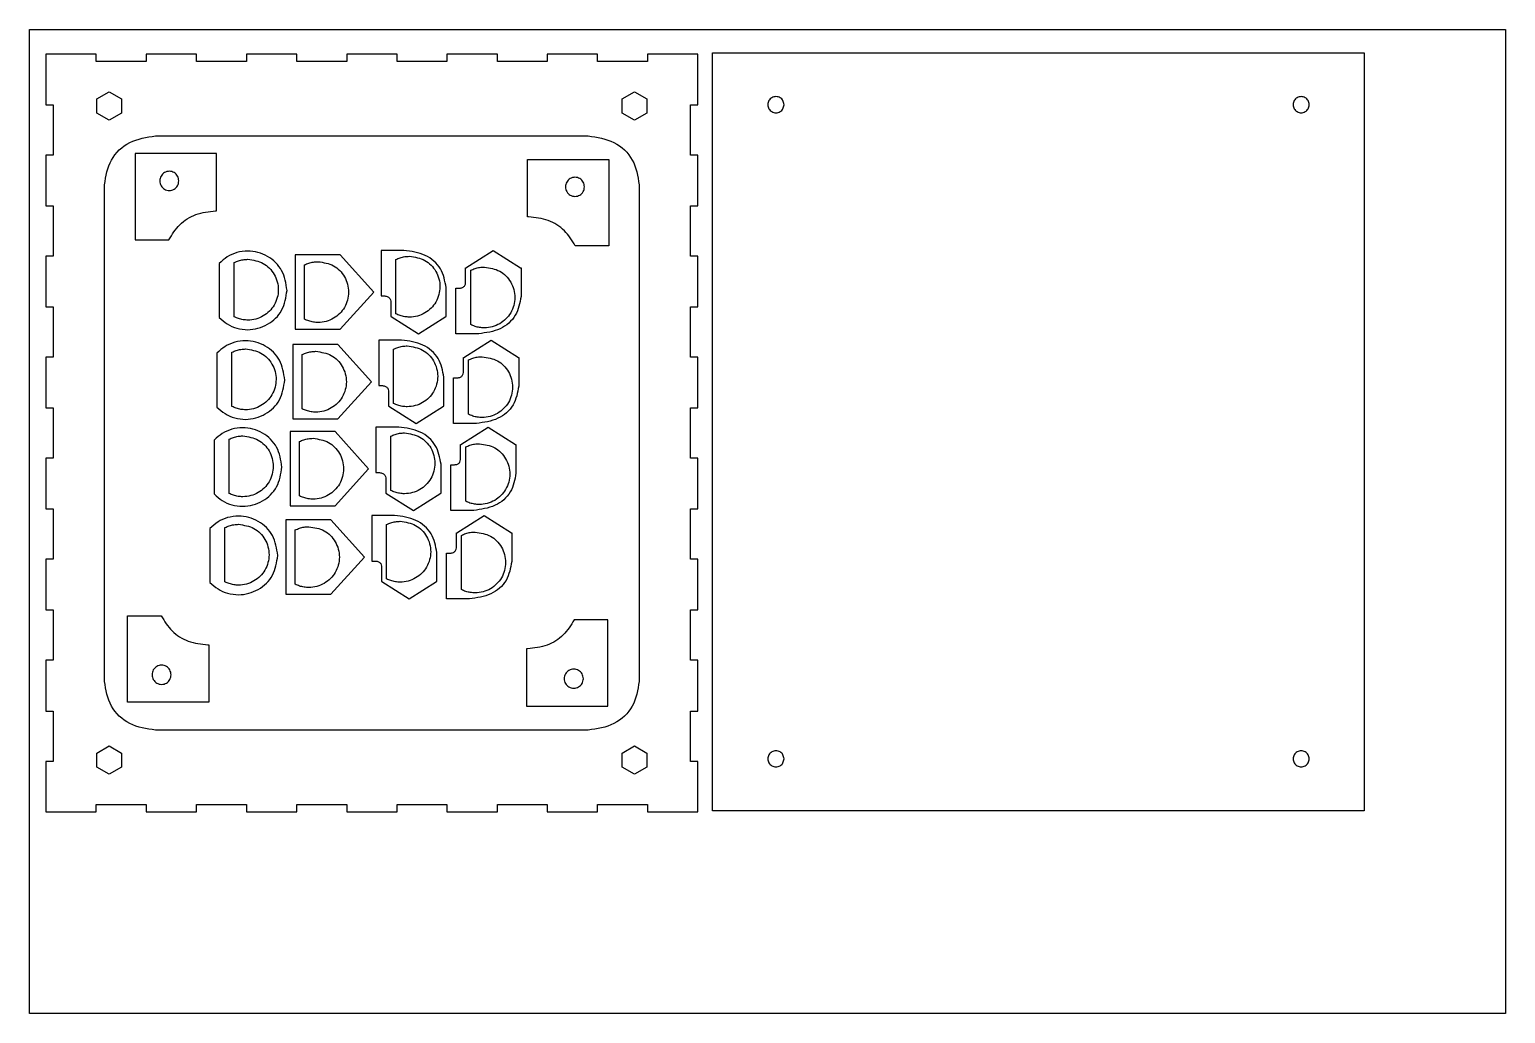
# Model space of a CAD drawing. Extents: x -632 to 590, y 202 to 978.
# Drawn here: x -10 to 590, y 578 to 978 of the extents above; entities that cross this region are included whole.
import ezdxf

# ---------------------------------------------------------------- set-up
doc = ezdxf.new("R2010")
doc.units = 0
doc.layers.get('0').update_dxf_attribs({"linetype": 'CONTINUOUS'})

msp = doc.modelspace()

# ---------------------------------------------------------------- linework, layer by layer
at = {"color": 3}
msp.add_lwpolyline([(-10.29697, 977.6646), (589.594755, 977.6646), (589.594755, 577.77287), (-10.29697, 577.77287), (-10.29697, 977.6646)], dxfattribs=at)
at = {"color": 7}
for points in [[(-3.657026, 967.670292), (-3.657026, 947.085681), (-0.658415, 947.085681), (-0.658415, 926.642237), (-3.657026, 926.642237), (-3.657026, 906.022348), (-0.658415, 906.022348), (-0.658415, 885.578904), (-3.657026, 885.578904), (-3.657026, 864.959014), (-0.658415, 864.959014), (-0.658415, 844.51557), (-3.657026, 844.51557), (-3.657026, 823.886876), (-0.658415, 823.886876), (-0.658415, 803.443375), (-3.657026, 803.443375), (-3.657026, 782.823514), (-0.658415, 782.823514), (-0.658415, 762.380042), (-3.657026, 762.380042), (-3.657026, 741.751375), (-0.658415, 741.751375), (-0.658415, 721.307875), (-3.657026, 721.307875), (-3.657026, 700.688042), (-0.658415, 700.688042), (-0.658415, 680.244542), (-3.657026, 680.244542), (-3.657026, 659.668792), (16.777613, 659.668792), (16.777613, 662.667403), (37.071167, 662.667403), (37.071167, 659.668792), (57.541112, 659.668792), (57.541112, 662.667403), (77.83464, 662.667403), (77.83464, 659.668792), (98.31339, 659.668792), (98.31339, 662.667403), (118.606945, 662.667403), (118.606945, 659.668792), (139.085667, 659.668792), (139.085667, 662.667403), (159.379223, 662.667403), (159.379223, 659.668792), (179.849168, 659.668792), (179.849168, 662.667403), (200.142695, 662.667403), (200.142695, 659.668792), (220.621445, 659.668792), (220.621445, 662.667403), (240.915001, 662.667403), (240.915001, 659.668792), (261.340834, 659.668792), (261.340834, 680.244542), (258.342223, 680.244542), (258.342223, 700.688042), (261.340834, 700.688042), (261.340834, 721.307875), (258.342223, 721.307875), (258.342223, 741.751375), (261.340834, 741.751375), (261.340834, 762.380042), (258.342223, 762.380042), (258.342223, 782.823514), (261.340834, 782.823514), (261.340834, 803.443375), (258.342223, 803.443375), (258.342223, 823.886876), (261.340834, 823.886876), (261.340834, 844.51557), (258.342223, 844.51557), (258.342223, 864.959014), (261.340834, 864.959014), (261.340834, 885.578904), (258.342223, 885.578904), (258.342223, 906.022348), (261.340834, 906.022348), (261.340834, 926.642237), (258.342223, 926.642237), (258.342223, 947.085681), (261.340834, 947.085681), (261.340834, 967.670292), (240.915001, 967.670292), (240.915001, 964.662848), (220.621445, 964.662848), (220.621445, 967.670292), (200.142695, 967.670292), (200.142695, 964.662848), (179.849168, 964.662848), (179.849168, 967.670292), (159.379223, 967.670292), (159.379223, 964.662848), (139.085667, 964.662848), (139.085667, 967.670292), (118.606945, 967.670292), (118.606945, 964.662848), (98.31339, 964.662848), (98.31339, 967.670292), (77.83464, 967.670292), (77.83464, 964.662848), (57.541112, 964.662848), (57.541112, 967.670292), (37.071167, 967.670292), (37.071167, 964.662848), (16.777613, 964.662848), (16.777613, 967.670292), (-3.657026, 967.670292), (-3.657026, 967.670292)], [(267.311547, 968.197879), (532.130113, 968.197879), (532.130113, 660.196434), (267.311547, 660.196434), (267.311547, 968.197879)], [(27.100995, 943.704884), (22.112044, 940.824524), (17.123075, 943.704884), (17.123075, 949.465661), (22.112044, 952.346021), (27.100995, 949.465661), (27.100995, 943.704884)], [(240.563753, 943.707029), (235.5748, 940.826641), (230.585831, 943.707029), (230.585831, 949.467778), (235.5748, 952.348138), (240.563753, 949.467778), (240.563753, 943.707029)], [(296.361268, 947.11289), (296.361268, 947.11289)], [(509.824033, 947.115013), (509.824033, 947.115013)], [(40.916445, 934.420959), (216.767334, 934.420959)], [(40.916445, 934.420959), (40.916445, 934.420959)], [(32.676572, 927.247011), (32.676572, 892.1809), (46.346711, 892.1809)], [(65.308517, 903.981288), (65.749489, 903.981288), (65.749489, 927.247011), (32.676572, 927.247011), (32.676572, 927.247011)], [(192.576854, 901.56222), (192.135881, 901.56222), (192.135881, 924.827943), (225.208798, 924.827943), (225.208798, 924.827943)], [(225.208798, 924.827943), (225.208798, 889.761832), (211.538659, 889.761832)], [(20.190752, 712.753042), (20.190752, 914.586042)], [(50.385359, 916.147719), (50.385359, 916.147719)], [(215.268612, 913.728651), (215.268612, 913.728651)], [(237.501862, 914.586042), (237.501862, 712.753042)], [(132.563794, 887.90199), (132.563794, 869.366371), (134.068038, 869.366371)], [(141.859714, 887.90199), (132.563794, 887.90199), (132.563794, 887.90199)], [(166.96132, 874.718123), (166.96132, 880.842611), (167.080305, 880.842611), (178.194329, 887.90199), (189.30824, 880.842611), (189.470603, 880.842611), (189.470603, 869.166019)], [(66.790155, 882.595138), (66.790155, 860.687638)], [(97.667129, 886.058681), (97.667129, 855.869844), (115.934498, 855.869844), (129.589313, 870.959457), (115.934498, 886.058681), (97.667129, 886.058681), (97.667129, 886.058681)], [(94.359738, 871.641388), (94.359738, 871.641388)], [(136.524613, 867.2104), (136.524613, 861.085912), (136.643598, 861.085912), (147.757622, 854.026532), (158.871533, 861.085912), (159.033896, 861.085912), (159.033896, 872.762504)], [(163.000501, 854.026532), (163.000501, 872.562151), (164.504745, 872.562151)], [(172.296421, 854.026532), (163.000501, 854.026532), (163.000501, 854.026532)], [(65.875755, 846.157314), (65.875755, 824.249814)], [(96.752729, 849.620857), (96.752729, 819.43202), (115.020098, 819.43202), (128.674913, 834.521633), (115.020098, 849.620857), (96.752729, 849.620857), (96.752729, 849.620857)], [(131.649394, 851.464166), (131.649394, 832.928547), (133.153638, 832.928547)], [(140.945314, 851.464166), (131.649394, 851.464166), (131.649394, 851.464166)], [(166.04692, 838.280299), (166.04692, 844.404787), (166.165905, 844.404787), (177.279929, 851.464166), (188.39384, 844.404787), (188.556203, 844.404787), (188.556203, 832.728195)], [(93.445338, 835.203564), (93.445338, 835.203564)], [(135.610213, 830.772576), (135.610213, 824.648088), (135.729198, 824.648088), (146.843222, 817.588708), (157.957133, 824.648088), (158.119496, 824.648088), (158.119496, 836.32468)], [(162.086101, 817.588708), (162.086101, 836.124327), (163.590345, 836.124327)], [(130.509018, 816.113293), (130.509018, 797.577674), (132.013263, 797.577674)], [(139.804939, 816.113293), (130.509018, 816.113293), (130.509018, 816.113293)], [(171.382021, 817.588708), (162.086101, 817.588708), (162.086101, 817.588708)], [(164.906545, 802.929426), (164.906545, 809.053913), (165.02553, 809.053913), (176.139554, 816.113293), (187.253465, 809.053913), (187.415828, 809.053913), (187.415828, 797.377322)], [(64.73538, 810.806441), (64.73538, 788.898941)], [(95.612354, 814.269984), (95.612354, 784.081147), (113.879723, 784.081147), (127.534537, 799.170759), (113.879723, 814.269984), (95.612354, 814.269984), (95.612354, 814.269984)], [(92.304963, 799.852691), (92.304963, 799.852691)], [(134.469838, 795.421702), (134.469838, 789.297215), (134.588823, 789.297215), (145.702847, 782.237835), (156.816758, 789.297215), (156.97912, 789.297215), (156.97912, 800.973806)], [(160.945726, 782.237835), (160.945726, 800.773454), (162.44997, 800.773454)], [(128.798498, 780.192274), (128.798498, 761.656655), (130.302742, 761.656655)], [(138.094418, 780.192274), (128.798498, 780.192274), (128.798498, 780.192274)], [(170.241646, 782.237835), (160.945726, 782.237835), (160.945726, 782.237835)], [(163.196024, 767.008407), (163.196024, 773.132895), (163.315009, 773.132895), (174.429033, 780.192274), (185.542944, 773.132895), (185.705307, 773.132895), (185.705307, 761.456303)], [(63.024859, 774.885422), (63.024859, 752.977922)], [(93.901833, 778.348965), (93.901833, 748.160128), (112.169202, 748.160128), (125.824017, 763.249741), (112.169202, 778.348965), (93.901833, 778.348965), (93.901833, 778.348965)], [(90.594442, 763.931672), (90.594442, 763.931672)], [(132.759317, 759.500684), (132.759317, 753.376196), (132.878302, 753.376196), (143.992326, 746.316816), (155.106237, 753.376196), (155.2686, 753.376196), (155.2686, 765.052788)], [(159.235205, 746.316816), (159.235205, 764.852435), (160.739449, 764.852435)], [(168.531125, 746.316816), (159.235205, 746.316816), (159.235205, 746.316816)], [(29.551949, 704.325378), (29.551949, 739.39149), (43.222088, 739.39149)], [(224.739208, 702.722526), (224.739208, 737.788637), (211.06907, 737.788637)], [(62.183893, 727.591101), (62.624866, 727.591101), (62.624866, 704.325378), (29.551949, 704.325378), (29.551949, 704.325378)], [(192.107264, 725.988248), (191.666292, 725.988248), (191.666292, 702.722526), (224.739208, 702.722526), (224.739208, 702.722526)], [(47.260736, 715.42467), (47.260736, 715.42467)], [(214.799023, 713.821818), (214.799023, 713.821818)], [(216.767334, 692.918097), (40.916445, 692.918097)], [(27.097947, 677.871307), (22.108996, 674.990918), (17.120027, 677.871307), (17.120027, 683.632083), (22.108996, 686.512443), (27.097947, 683.632083), (27.097947, 677.871307)], [(240.563753, 677.871307), (235.5748, 674.990918), (230.585831, 677.871307), (230.585831, 683.632083), (235.5748, 686.512443), (240.563753, 683.632083), (240.563753, 677.871307)], [(296.358228, 681.279307), (296.358228, 681.279307)], [(509.824033, 681.279307), (509.824033, 681.279307)]]:
    msp.add_lwpolyline(points, dxfattribs=at)
at = {"color": 1}
for points in [[(72.90529, 860.890395), (72.90529, 882.956447)], [(78.45821, 884.282412), (78.45821, 884.282412)], [(101.47061, 859.925722), (101.47061, 881.991746)], [(107.023529, 883.317711), (107.023529, 883.317711)], [(138.593472, 862.11571), (138.593472, 884.181743)], [(144.146391, 885.507707), (144.146391, 885.507707)], [(169.030179, 857.73572), (169.030179, 879.801753)], [(174.583098, 881.127717), (174.583098, 881.127717)], [(71.99089, 824.452571), (71.99089, 846.518623)], [(77.54381, 847.844588), (77.54381, 847.844588)], [(106.109129, 846.879887), (106.109129, 846.879887)], [(137.679072, 825.677886), (137.679072, 847.743919)], [(143.231991, 849.069883), (143.231991, 849.069883)], [(100.55621, 823.487898), (100.55621, 845.553922)], [(168.115779, 821.297896), (168.115779, 843.363929)], [(173.668698, 844.689893), (173.668698, 844.689893)], [(70.850514, 789.101697), (70.850514, 811.16775)], [(76.403434, 812.493715), (76.403434, 812.493715)], [(99.415834, 788.137025), (99.415834, 810.203049)], [(104.968754, 811.529014), (104.968754, 811.529014)], [(136.538696, 790.327013), (136.538696, 812.393045)], [(142.091616, 813.71901), (142.091616, 813.71901)], [(166.975403, 785.947023), (166.975403, 808.013055)], [(172.528323, 809.33902), (172.528323, 809.33902)], [(69.139994, 753.180679), (69.139994, 775.246731)], [(74.692914, 776.572696), (74.692914, 776.572696)], [(97.705314, 752.216006), (97.705314, 774.28203)], [(103.258233, 775.607995), (103.258233, 775.607995)], [(134.828176, 754.405994), (134.828176, 776.472027)], [(140.381095, 777.797991), (140.381095, 777.797991)], [(165.264883, 750.026004), (165.264883, 772.092037)], [(170.817802, 773.418001), (170.817802, 773.418001)]]:
    msp.add_lwpolyline(points, dxfattribs=at)
at = {"color": 7}
for points, knots in [([(296.361268, 947.11289), (296.271099, 946.534564), (296.093436, 945.395064), (294.787349, 944.140567), (293.083616, 943.675737), (291.361995, 944.140567), (290.10851, 945.395064), (289.643336, 947.112892), (290.108508, 948.830721), (291.361996, 950.085217), (293.083616, 950.550042), (294.787349, 950.085217), (296.093438, 948.830721), (296.2711, 947.691219), (296.361268, 947.11289)], [0, 0, 0, 0, 1.715324, 3.379773, 5.095096, 6.81042, 8.474869, 10.190193, 11.905522, 13.569969, 15.285292, 17.000615, 18.665062, 20.380391, 20.380391, 20.380391, 20.380391]), ([(509.824033, 947.115013), (509.733865, 946.536686), (509.556202, 945.397186), (508.250115, 944.14269), (506.546382, 943.677859), (504.824761, 944.14269), (503.571276, 945.397186), (503.106102, 947.115014), (503.571274, 948.832843), (504.824762, 950.087339), (506.546382, 950.552164), (508.250114, 950.087339), (509.556204, 948.832843), (509.733865, 947.693341), (509.824033, 947.115013)], [0, 0, 0, 0, 1.715324, 3.379773, 5.095096, 6.81042, 8.474869, 10.190193, 11.905522, 13.569969, 15.285292, 17.000615, 18.665062, 20.380391, 20.380391, 20.380391, 20.380391]), ([(20.190752, 914.586042), (20.766942, 918.080134), (21.911851, 925.023016), (30.224554, 932.852802), (37.292222, 933.889401), (40.916445, 934.420959)], [0, 0, 0, 0, 10.415423, 20.695806, 31.515907, 31.515907, 31.515907, 31.515907]), ([(216.767334, 934.420959), (220.392155, 933.889268), (227.461304, 932.852361), (235.7784, 925.024323), (236.924927, 918.080296), (237.501862, 914.586042)], [0, 0, 0, 0, 10.822331, 21.105783, 31.521825, 31.521825, 31.521825, 31.521825]), ([(50.385359, 916.147719), (50.2786, 915.462984), (50.068247, 914.113823), (48.521842, 912.628508), (46.504626, 912.078155), (44.466232, 912.628508), (42.982106, 914.113823), (42.431343, 916.147725), (42.982104, 918.181631), (44.466229, 919.666957), (46.504626, 920.217311), (48.521844, 919.666957), (50.06825, 918.181631), (50.278601, 916.83246), (50.385359, 916.147719)], [0, 0, 0, 0, 2.030932, 4.001631, 6.032571, 8.063512, 10.034211, 12.065143, 14.096093, 16.066798, 18.097738, 20.128679, 22.099384, 24.130334, 24.130334, 24.130334, 24.130334]), ([(215.268612, 913.728651), (215.161853, 913.043917), (214.9515, 911.694755), (213.405095, 910.20944), (211.38788, 909.659087), (209.349485, 910.20944), (207.86536, 911.694755), (207.314596, 913.728657), (207.865357, 915.762563), (209.349483, 917.247889), (211.38788, 917.798243), (213.405098, 917.247889), (214.951504, 915.762563), (215.161854, 914.413392), (215.268612, 913.728651)], [0, 0, 0, 0, 2.030932, 4.001631, 6.032571, 8.063512, 10.034211, 12.065143, 14.096093, 16.066798, 18.097738, 20.128679, 22.099384, 24.130334, 24.130334, 24.130334, 24.130334]), ([(46.346711, 892.1809), (47.681571, 894.359186), (50.374286, 898.753282), (57.301641, 903.102518), (62.596078, 903.683593), (65.308517, 903.981288)], [0, 0, 0, 0, 7.597462, 15.3258, 23.444564, 23.444564, 23.444564, 23.444564]), ([(211.538659, 889.761832), (210.203799, 891.940118), (207.511084, 896.334215), (200.583729, 900.68345), (195.289292, 901.264525), (192.576854, 901.56222)], [0, 0, 0, 0, 7.597462, 15.3258, 23.444564, 23.444564, 23.444564, 23.444564]), ([(159.033896, 872.762504), (158.538378, 875.448376), (157.534879, 880.887667), (150.566056, 886.753059), (144.841982, 887.508436), (141.859714, 887.90199)], [0, 0, 0, 0, 8.002728, 16.206717, 25.130211, 25.130211, 25.130211, 25.130211]), ([(94.359738, 871.641388), (93.920503, 874.455477), (93.055095, 879.999965), (86.708697, 886.106048), (79.695901, 888.005281), (74.003522, 887.188834), (69.954137, 885.471308), (67.840147, 883.549617), (66.790155, 882.595138)], [0, 0, 0, 0, 8.346868, 16.445504, 24.792376, 29.230811, 33.519421, 37.751572, 37.751572, 37.751572, 37.751572]), ([(66.790155, 860.687638), (67.840071, 859.732708), (69.953695, 857.810305), (74.003648, 856.093453), (79.69592, 855.277757), (86.708701, 857.176653), (93.05509, 863.28284), (93.920502, 868.827311), (94.359738, 871.641388)], [0, 0, 0, 0, 4.232803, 8.521205, 12.959568, 21.306442, 29.405082, 37.751938, 37.751938, 37.751938, 37.751938]), ([(164.504745, 872.562151), (164.930846, 872.617897), (165.748227, 872.724834), (166.746536, 873.558456), (166.89033, 874.334831), (166.96132, 874.718123)], [0, 0, 0, 0, 1.275164, 2.446126, 3.587922, 3.587922, 3.587922, 3.587922]), ([(134.068038, 869.366371), (134.494138, 869.310625), (135.31152, 869.203689), (136.309829, 868.370067), (136.453623, 867.593692), (136.524613, 867.2104)], [0, 0, 0, 0, 1.275164, 2.446126, 3.587922, 3.587922, 3.587922, 3.587922]), ([(189.470603, 869.166019), (188.975085, 866.480147), (187.971587, 861.040855), (181.002763, 855.175464), (175.278689, 854.420087), (172.296421, 854.026532)], [0, 0, 0, 0, 8.002728, 16.206717, 25.130211, 25.130211, 25.130211, 25.130211]), ([(93.445338, 835.203564), (93.006103, 838.017653), (92.140695, 843.562141), (85.794297, 849.668224), (78.781501, 851.567457), (73.089122, 850.75101), (69.039737, 849.033484), (66.925747, 847.111793), (65.875755, 846.157314)], [0, 0, 0, 0, 8.346868, 16.445504, 24.792376, 29.230811, 33.519421, 37.751572, 37.751572, 37.751572, 37.751572]), ([(158.119496, 836.32468), (157.623978, 839.010552), (156.620479, 844.449843), (149.651656, 850.315235), (143.927582, 851.070612), (140.945314, 851.464166)], [0, 0, 0, 0, 8.002728, 16.206717, 25.130211, 25.130211, 25.130211, 25.130211]), ([(65.875755, 824.249814), (66.925671, 823.294884), (69.039295, 821.372481), (73.089248, 819.655629), (78.78152, 818.839933), (85.794301, 820.738829), (92.14069, 826.845016), (93.006102, 832.389487), (93.445338, 835.203564)], [0, 0, 0, 0, 4.232803, 8.521205, 12.959568, 21.306442, 29.405082, 37.751938, 37.751938, 37.751938, 37.751938]), ([(163.590345, 836.124327), (164.016446, 836.180073), (164.833827, 836.28701), (165.832136, 837.120632), (165.97593, 837.897007), (166.04692, 838.280299)], [0, 0, 0, 0, 1.275164, 2.446126, 3.587922, 3.587922, 3.587922, 3.587922]), ([(133.153638, 832.928547), (133.579738, 832.872801), (134.39712, 832.765865), (135.395429, 831.932243), (135.539223, 831.155868), (135.610213, 830.772576)], [0, 0, 0, 0, 1.275164, 2.446126, 3.587922, 3.587922, 3.587922, 3.587922]), ([(188.556203, 832.728195), (188.060685, 830.042323), (187.057187, 824.603031), (180.088363, 818.73764), (174.364289, 817.982263), (171.382021, 817.588708)], [0, 0, 0, 0, 8.002728, 16.206717, 25.130211, 25.130211, 25.130211, 25.130211]), ([(156.97912, 800.973806), (156.483602, 803.659679), (155.480104, 809.09897), (148.511281, 814.964361), (142.787207, 815.719738), (139.804939, 816.113293)], [0, 0, 0, 0, 8.002728, 16.206717, 25.130211, 25.130211, 25.130211, 25.130211]), ([(92.304963, 799.852691), (91.865728, 802.66678), (91.00032, 808.211268), (84.653922, 814.317351), (77.641125, 816.216584), (71.948746, 815.400137), (67.899362, 813.68261), (65.785371, 811.760919), (64.73538, 810.806441)], [0, 0, 0, 0, 8.346868, 16.445504, 24.792376, 29.230811, 33.519421, 37.751572, 37.751572, 37.751572, 37.751572]), ([(64.73538, 788.898941), (65.785296, 787.944011), (67.89892, 786.021608), (71.948872, 784.304756), (77.641145, 783.48906), (84.653925, 785.387955), (91.000315, 791.494143), (91.865726, 797.038613), (92.304963, 799.852691)], [0, 0, 0, 0, 4.232803, 8.521205, 12.959568, 21.306442, 29.405082, 37.751938, 37.751938, 37.751938, 37.751938]), ([(162.44997, 800.773454), (162.87607, 800.8292), (163.693451, 800.936137), (164.691761, 801.769758), (164.835555, 802.546133), (164.906545, 802.929426)], [0, 0, 0, 0, 1.275164, 2.446126, 3.587922, 3.587922, 3.587922, 3.587922]), ([(132.013263, 797.577674), (132.439363, 797.521928), (133.256744, 797.414992), (134.255054, 796.58137), (134.398848, 795.804995), (134.469838, 795.421702)], [0, 0, 0, 0, 1.275164, 2.446126, 3.587922, 3.587922, 3.587922, 3.587922]), ([(187.415828, 797.377322), (186.920309, 794.69145), (185.916811, 789.252158), (178.947988, 783.386767), (173.223914, 782.63139), (170.241646, 782.237835)], [0, 0, 0, 0, 8.002728, 16.206717, 25.130211, 25.130211, 25.130211, 25.130211]), ([(90.594442, 763.931672), (90.155207, 766.745761), (89.289799, 772.290249), (82.943401, 778.396332), (75.930605, 780.295565), (70.238226, 779.479118), (66.188841, 777.761592), (64.074851, 775.839901), (63.024859, 774.885422)], [0, 0, 0, 0, 8.346868, 16.445504, 24.792376, 29.230811, 33.519421, 37.751572, 37.751572, 37.751572, 37.751572]), ([(155.2686, 765.052788), (154.773082, 767.73866), (153.769583, 773.177951), (146.80076, 779.043343), (141.076686, 779.79872), (138.094418, 780.192274)], [0, 0, 0, 0, 8.002728, 16.206717, 25.130211, 25.130211, 25.130211, 25.130211]), ([(63.024859, 752.977922), (64.074775, 752.022992), (66.188399, 750.100589), (70.238352, 748.383737), (75.930624, 747.568041), (82.943405, 749.466937), (89.289794, 755.573124), (90.155206, 761.117595), (90.594442, 763.931672)], [0, 0, 0, 0, 4.232803, 8.521205, 12.959568, 21.306442, 29.405082, 37.751938, 37.751938, 37.751938, 37.751938]), ([(160.739449, 764.852435), (161.16555, 764.908181), (161.982931, 765.015118), (162.98124, 765.84874), (163.125034, 766.625115), (163.196024, 767.008407)], [0, 0, 0, 0, 1.275164, 2.446126, 3.587922, 3.587922, 3.587922, 3.587922]), ([(130.302742, 761.656655), (130.728842, 761.600909), (131.546224, 761.493973), (132.544533, 760.660351), (132.688327, 759.883976), (132.759317, 759.500684)], [0, 0, 0, 0, 1.275164, 2.446126, 3.587922, 3.587922, 3.587922, 3.587922]), ([(185.705307, 761.456303), (185.209789, 758.770431), (184.206291, 753.331139), (177.237467, 747.465748), (171.513393, 746.710371), (168.531125, 746.316816)], [0, 0, 0, 0, 8.002728, 16.206717, 25.130211, 25.130211, 25.130211, 25.130211]), ([(43.222088, 739.39149), (44.556948, 737.213203), (47.249663, 732.819107), (54.177018, 728.469871), (59.471455, 727.888796), (62.183893, 727.591101)], [0, 0, 0, 0, 7.597462, 15.3258, 23.444564, 23.444564, 23.444564, 23.444564]), ([(211.06907, 737.788637), (209.734209, 735.61035), (207.041495, 731.216254), (200.11414, 726.867018), (194.819702, 726.285944), (192.107264, 725.988248)], [0, 0, 0, 0, 7.597462, 15.3258, 23.444564, 23.444564, 23.444564, 23.444564]), ([(47.260736, 715.42467), (47.153976, 714.739934), (46.943622, 713.390767), (45.397223, 711.90544), (43.380003, 711.355074), (41.341604, 711.90544), (39.857485, 713.390767), (39.306718, 715.424668), (39.857484, 717.458567), (41.341609, 718.943881), (43.380003, 719.494234), (45.397219, 718.943881), (46.943624, 717.458567), (47.153976, 716.109405), (47.260736, 715.42467)], [0, 0, 0, 0, 2.030939, 4.001648, 6.03259, 8.063532, 10.034241, 12.06518, 14.096111, 16.066811, 18.097751, 20.128691, 22.099391, 24.130322, 24.130322, 24.130322, 24.130322]), ([(214.799023, 713.821818), (214.692263, 713.137081), (214.481909, 711.787914), (212.93551, 710.302587), (210.91829, 709.752221), (208.879891, 710.302587), (207.395773, 711.787915), (206.845006, 713.821815), (207.395771, 715.855714), (208.879896, 717.341028), (210.91829, 717.891381), (212.935506, 717.341028), (214.481911, 715.855714), (214.692263, 714.506552), (214.799023, 713.821818)], [0, 0, 0, 0, 2.030939, 4.001648, 6.03259, 8.063532, 10.034241, 12.06518, 14.096111, 16.066811, 18.097751, 20.128691, 22.099391, 24.130322, 24.130322, 24.130322, 24.130322]), ([(40.916445, 692.918097), (37.292221, 693.449657), (30.22455, 694.486262), (21.911852, 702.316062), (20.766942, 709.258948), (20.190752, 712.753042)], [0, 0, 0, 0, 10.820103, 21.100495, 31.515925, 31.515925, 31.515925, 31.515925]), ([(237.501862, 712.753042), (236.924926, 709.258787), (235.778399, 702.314755), (227.461308, 694.486702), (220.392155, 693.44979), (216.767334, 692.918097)], [0, 0, 0, 0, 10.416049, 20.69951, 31.521843, 31.521843, 31.521843, 31.521843]), ([(296.358228, 681.279307), (296.26806, 680.700981), (296.090396, 679.56148), (294.78431, 678.306984), (293.080577, 677.842154), (291.358956, 678.306984), (290.105471, 679.56148), (289.640297, 681.279309), (290.105469, 682.997137), (291.358957, 684.251633), (293.080577, 684.716458), (294.784309, 684.251633), (296.090399, 682.997137), (296.26806, 681.857635), (296.358228, 681.279307)], [0, 0, 0, 0, 1.715324, 3.379773, 5.095096, 6.81042, 8.474869, 10.190193, 11.905522, 13.569969, 15.285292, 17.000615, 18.665062, 20.380391, 20.380391, 20.380391, 20.380391]), ([(509.824033, 681.279307), (509.733865, 680.700981), (509.556202, 679.56148), (508.250115, 678.306984), (506.546382, 677.842154), (504.824761, 678.306984), (503.571276, 679.56148), (503.106102, 681.279309), (503.571274, 682.997137), (504.824762, 684.251633), (506.546382, 684.716458), (508.250114, 684.251633), (509.556204, 682.997137), (509.733865, 681.857635), (509.824033, 681.279307)], [0, 0, 0, 0, 1.715324, 3.379773, 5.095096, 6.81042, 8.474869, 10.190193, 11.905522, 13.569969, 15.285292, 17.000615, 18.665062, 20.380391, 20.380391, 20.380391, 20.380391])]:
    msp.add_open_spline(points, degree=3, knots=knots, dxfattribs=at)
at = {"color": 1}
for points, knots in [([(78.45821, 884.282412), (80.637978, 883.942921), (84.932074, 883.274132), (89.661388, 878.357142), (91.415978, 871.9402), (89.659289, 865.456428), (84.94029, 860.736099), (79.953742, 859.399174), (76.512869, 859.68007), (74.632226, 860.113963), (73.477719, 860.63303), (72.90529, 860.890395)], [0, 0, 0, 0, 6.465307, 12.736513, 19.195788, 25.655063, 31.926268, 38.391575, 40.35432, 42.265291, 44.14459, 44.14459, 44.14459, 44.14459]), ([(72.90529, 882.956447), (73.477823, 883.213476), (74.632466, 883.731832), (76.511442, 884.189876), (77.803599, 884.251296), (78.45821, 884.282412)], [0, 0, 0, 0, 1.88052, 3.792491, 5.755635, 5.755635, 5.755635, 5.755635]), ([(107.023529, 883.317711), (109.203295, 882.97822), (113.497387, 882.30943), (118.226697, 877.392439), (119.981284, 870.975503), (118.224607, 864.491737), (113.505608, 859.771414), (108.519062, 858.434502), (105.078189, 858.715397), (103.197546, 859.149291), (102.043039, 859.668357), (101.47061, 859.925722)], [0, 0, 0, 0, 6.465299, 12.736503, 19.195778, 25.655044, 31.926234, 38.391543, 40.354287, 42.265259, 44.144558, 44.144558, 44.144558, 44.144558]), ([(101.47061, 881.991746), (102.043143, 882.248775), (103.197785, 882.767131), (105.076762, 883.225175), (106.368919, 883.286595), (107.023529, 883.317711)], [0, 0, 0, 0, 1.88052, 3.792491, 5.755635, 5.755635, 5.755635, 5.755635]), ([(144.146391, 885.507707), (146.326157, 885.168216), (150.620249, 884.499426), (155.349559, 879.582436), (157.104146, 873.165497), (155.34747, 866.681728), (150.628471, 861.961401), (145.641924, 860.624487), (142.201051, 860.905382), (140.320408, 861.339276), (139.165901, 861.858345), (138.593472, 862.11571)], [0, 0, 0, 0, 6.465299, 12.736503, 19.195778, 25.655051, 31.926242, 38.391552, 40.354297, 42.265268, 44.144568, 44.144568, 44.144568, 44.144568]), ([(138.593472, 884.181743), (139.166005, 884.438771), (140.320647, 884.957128), (142.199624, 885.415171), (143.491781, 885.476592), (144.146391, 885.507707)], [0, 0, 0, 0, 1.88052, 3.792491, 5.755635, 5.755635, 5.755635, 5.755635]), ([(174.583098, 881.127717), (176.762864, 880.788226), (181.056956, 880.119436), (185.786267, 875.202446), (187.540853, 868.785507), (185.784177, 862.301738), (181.065178, 857.58141), (176.078631, 856.244497), (172.637758, 856.525392), (170.757115, 856.959286), (169.602608, 857.478354), (169.030179, 857.73572)], [0, 0, 0, 0, 6.465299, 12.736503, 19.195778, 25.655051, 31.926242, 38.391552, 40.354297, 42.265268, 44.144568, 44.144568, 44.144568, 44.144568]), ([(169.030179, 879.801753), (169.602712, 880.058781), (170.757354, 880.577138), (172.636331, 881.035181), (173.928488, 881.096602), (174.583098, 881.127717)], [0, 0, 0, 0, 1.88052, 3.792491, 5.755635, 5.755635, 5.755635, 5.755635]), ([(77.54381, 847.844588), (79.723578, 847.505097), (84.017674, 846.836308), (88.746988, 841.919318), (90.501578, 835.502376), (88.744889, 829.018604), (84.02589, 824.298275), (79.039342, 822.96135), (75.598469, 823.242246), (73.717826, 823.676139), (72.563319, 824.195206), (71.99089, 824.452571)], [0, 0, 0, 0, 6.465307, 12.736513, 19.195788, 25.655063, 31.926268, 38.391575, 40.35432, 42.265291, 44.14459, 44.14459, 44.14459, 44.14459]), ([(71.99089, 846.518623), (72.563423, 846.775652), (73.718066, 847.294008), (75.597042, 847.752052), (76.889199, 847.813472), (77.54381, 847.844588)], [0, 0, 0, 0, 1.88052, 3.792491, 5.755635, 5.755635, 5.755635, 5.755635]), ([(106.109129, 846.879887), (108.288895, 846.540396), (112.582987, 845.871606), (117.312297, 840.954615), (119.066884, 834.537679), (117.310207, 828.053913), (112.591208, 823.33359), (107.604662, 821.996678), (104.163789, 822.277573), (102.283146, 822.711467), (101.128639, 823.230533), (100.55621, 823.487898)], [0, 0, 0, 0, 6.465299, 12.736503, 19.195778, 25.655044, 31.926234, 38.391543, 40.354287, 42.265259, 44.144558, 44.144558, 44.144558, 44.144558]), ([(100.55621, 845.553922), (101.128743, 845.810951), (102.283385, 846.329307), (104.162362, 846.787351), (105.454519, 846.848771), (106.109129, 846.879887)], [0, 0, 0, 0, 1.88052, 3.792491, 5.755635, 5.755635, 5.755635, 5.755635]), ([(143.231991, 849.069883), (145.411757, 848.730392), (149.705849, 848.061602), (154.435159, 843.144612), (156.189746, 836.727673), (154.43307, 830.243904), (149.714071, 825.523577), (144.727524, 824.186663), (141.286651, 824.467558), (139.406008, 824.901452), (138.251501, 825.420521), (137.679072, 825.677886)], [0, 0, 0, 0, 6.465299, 12.736503, 19.195778, 25.655051, 31.926242, 38.391552, 40.354297, 42.265268, 44.144568, 44.144568, 44.144568, 44.144568]), ([(137.679072, 847.743919), (138.251605, 848.000947), (139.406247, 848.519304), (141.285224, 848.977347), (142.577381, 849.038768), (143.231991, 849.069883)], [0, 0, 0, 0, 1.88052, 3.792491, 5.755635, 5.755635, 5.755635, 5.755635]), ([(173.668698, 844.689893), (175.848464, 844.350402), (180.142556, 843.681612), (184.871867, 838.764622), (186.626453, 832.347683), (184.869777, 825.863914), (180.150778, 821.143586), (175.164231, 819.806673), (171.723358, 820.087568), (169.842715, 820.521462), (168.688208, 821.04053), (168.115779, 821.297896)], [0, 0, 0, 0, 6.465299, 12.736503, 19.195778, 25.655051, 31.926242, 38.391552, 40.354297, 42.265268, 44.144568, 44.144568, 44.144568, 44.144568]), ([(168.115779, 843.363929), (168.688312, 843.620957), (169.842954, 844.139314), (171.721931, 844.597357), (173.014088, 844.658778), (173.668698, 844.689893)], [0, 0, 0, 0, 1.88052, 3.792491, 5.755635, 5.755635, 5.755635, 5.755635]), ([(76.403434, 812.493715), (78.583203, 812.154224), (82.877298, 811.485435), (87.606613, 806.568444), (89.361202, 800.151503), (87.604514, 793.667731), (82.885514, 788.947402), (77.898966, 787.610476), (74.458094, 787.891373), (72.577451, 788.325266), (71.422944, 788.844333), (70.850514, 789.101697)], [0, 0, 0, 0, 6.465307, 12.736513, 19.195788, 25.655063, 31.926268, 38.391575, 40.35432, 42.265291, 44.14459, 44.14459, 44.14459, 44.14459]), ([(70.850514, 811.16775), (71.423048, 811.424779), (72.57769, 811.943135), (74.456667, 812.401179), (75.748824, 812.462599), (76.403434, 812.493715)], [0, 0, 0, 0, 1.88052, 3.792491, 5.755635, 5.755635, 5.755635, 5.755635]), ([(104.968754, 811.529014), (107.14852, 811.189523), (111.442612, 810.520732), (116.171922, 805.603742), (117.926509, 799.186805), (116.169832, 792.703039), (111.450832, 787.982717), (106.464287, 786.645804), (103.023413, 786.9267), (101.14277, 787.360593), (99.988264, 787.87966), (99.415834, 788.137025)], [0, 0, 0, 0, 6.465299, 12.736503, 19.195778, 25.655044, 31.926234, 38.391543, 40.354287, 42.265259, 44.144558, 44.144558, 44.144558, 44.144558]), ([(99.415834, 810.203049), (99.988368, 810.460078), (101.14301, 810.978434), (103.021987, 811.436478), (104.314144, 811.497898), (104.968754, 811.529014)], [0, 0, 0, 0, 1.88052, 3.792491, 5.755635, 5.755635, 5.755635, 5.755635]), ([(142.091616, 813.71901), (144.271382, 813.379519), (148.565474, 812.710729), (153.294784, 807.793739), (155.04937, 801.3768), (153.292694, 794.89303), (148.573696, 790.172703), (143.587149, 788.835789), (140.146275, 789.116685), (138.265632, 789.550579), (137.111126, 790.069647), (136.538696, 790.327013)], [0, 0, 0, 0, 6.465299, 12.736503, 19.195778, 25.655051, 31.926242, 38.391552, 40.354297, 42.265268, 44.144568, 44.144568, 44.144568, 44.144568]), ([(136.538696, 812.393045), (137.11123, 812.650074), (138.265872, 813.168431), (140.144849, 813.626474), (141.437006, 813.687894), (142.091616, 813.71901)], [0, 0, 0, 0, 1.88052, 3.792491, 5.755635, 5.755635, 5.755635, 5.755635]), ([(172.528323, 809.33902), (174.708089, 808.999529), (179.002181, 808.330739), (183.731491, 803.413748), (185.486078, 796.99681), (183.729402, 790.51304), (179.010403, 785.792713), (174.023856, 784.455799), (170.582983, 784.736695), (168.702339, 785.170589), (167.547833, 785.689657), (166.975403, 785.947023)], [0, 0, 0, 0, 6.465299, 12.736503, 19.195778, 25.655051, 31.926242, 38.391552, 40.354297, 42.265268, 44.144568, 44.144568, 44.144568, 44.144568]), ([(166.975403, 808.013055), (167.547937, 808.270084), (168.702579, 808.78844), (170.581556, 809.246484), (171.873713, 809.307904), (172.528323, 809.33902)], [0, 0, 0, 0, 1.88052, 3.792491, 5.755635, 5.755635, 5.755635, 5.755635]), ([(74.692914, 776.572696), (76.872682, 776.233205), (81.166778, 775.564416), (85.896092, 770.647426), (87.650682, 764.230484), (85.893993, 757.746712), (81.174994, 753.026383), (76.188446, 751.689458), (72.747573, 751.970354), (70.86693, 752.404247), (69.712423, 752.923314), (69.139994, 753.180679)], [0, 0, 0, 0, 6.465307, 12.736513, 19.195788, 25.655063, 31.926268, 38.391575, 40.35432, 42.265291, 44.14459, 44.14459, 44.14459, 44.14459]), ([(69.139994, 775.246731), (69.712527, 775.50376), (70.86717, 776.022116), (72.746146, 776.48016), (74.038303, 776.54158), (74.692914, 776.572696)], [0, 0, 0, 0, 1.88052, 3.792491, 5.755635, 5.755635, 5.755635, 5.755635]), ([(103.258233, 775.607995), (105.437999, 775.268504), (109.732091, 774.599714), (114.461401, 769.682723), (116.215988, 763.265787), (114.459311, 756.782021), (109.740312, 752.061698), (104.753766, 750.724786), (101.312893, 751.005681), (99.43225, 751.439575), (98.277743, 751.958641), (97.705314, 752.216006)], [0, 0, 0, 0, 6.465299, 12.736503, 19.195778, 25.655044, 31.926234, 38.391543, 40.354287, 42.265259, 44.144558, 44.144558, 44.144558, 44.144558]), ([(97.705314, 774.28203), (98.277847, 774.539059), (99.432489, 775.057415), (101.311466, 775.515459), (102.603623, 775.576879), (103.258233, 775.607995)], [0, 0, 0, 0, 1.88052, 3.792491, 5.755635, 5.755635, 5.755635, 5.755635]), ([(140.381095, 777.797991), (142.560861, 777.4585), (146.854953, 776.78971), (151.584263, 771.87272), (153.33885, 765.455781), (151.582174, 758.972012), (146.863175, 754.251685), (141.876628, 752.914771), (138.435755, 753.195666), (136.555112, 753.62956), (135.400605, 754.148629), (134.828176, 754.405994)], [0, 0, 0, 0, 6.465299, 12.736503, 19.195778, 25.655051, 31.926242, 38.391552, 40.354297, 42.265268, 44.144568, 44.144568, 44.144568, 44.144568]), ([(134.828176, 776.472027), (135.400709, 776.729055), (136.555351, 777.247412), (138.434328, 777.705455), (139.726485, 777.766876), (140.381095, 777.797991)], [0, 0, 0, 0, 1.88052, 3.792491, 5.755635, 5.755635, 5.755635, 5.755635]), ([(170.817802, 773.418001), (172.997568, 773.07851), (177.29166, 772.40972), (182.020971, 767.49273), (183.775557, 761.075791), (182.018881, 754.592022), (177.299882, 749.871694), (172.313335, 748.534781), (168.872462, 748.815676), (166.991819, 749.24957), (165.837312, 749.768638), (165.264883, 750.026004)], [0, 0, 0, 0, 6.465299, 12.736503, 19.195778, 25.655051, 31.926242, 38.391552, 40.354297, 42.265268, 44.144568, 44.144568, 44.144568, 44.144568]), ([(165.264883, 772.092037), (165.837416, 772.349065), (166.992058, 772.867422), (168.871035, 773.325465), (170.163192, 773.386886), (170.817802, 773.418001)], [0, 0, 0, 0, 1.88052, 3.792491, 5.755635, 5.755635, 5.755635, 5.755635])]:
    msp.add_open_spline(points, degree=3, knots=knots, dxfattribs=at)

doc.saveas('drawing.dxf')
